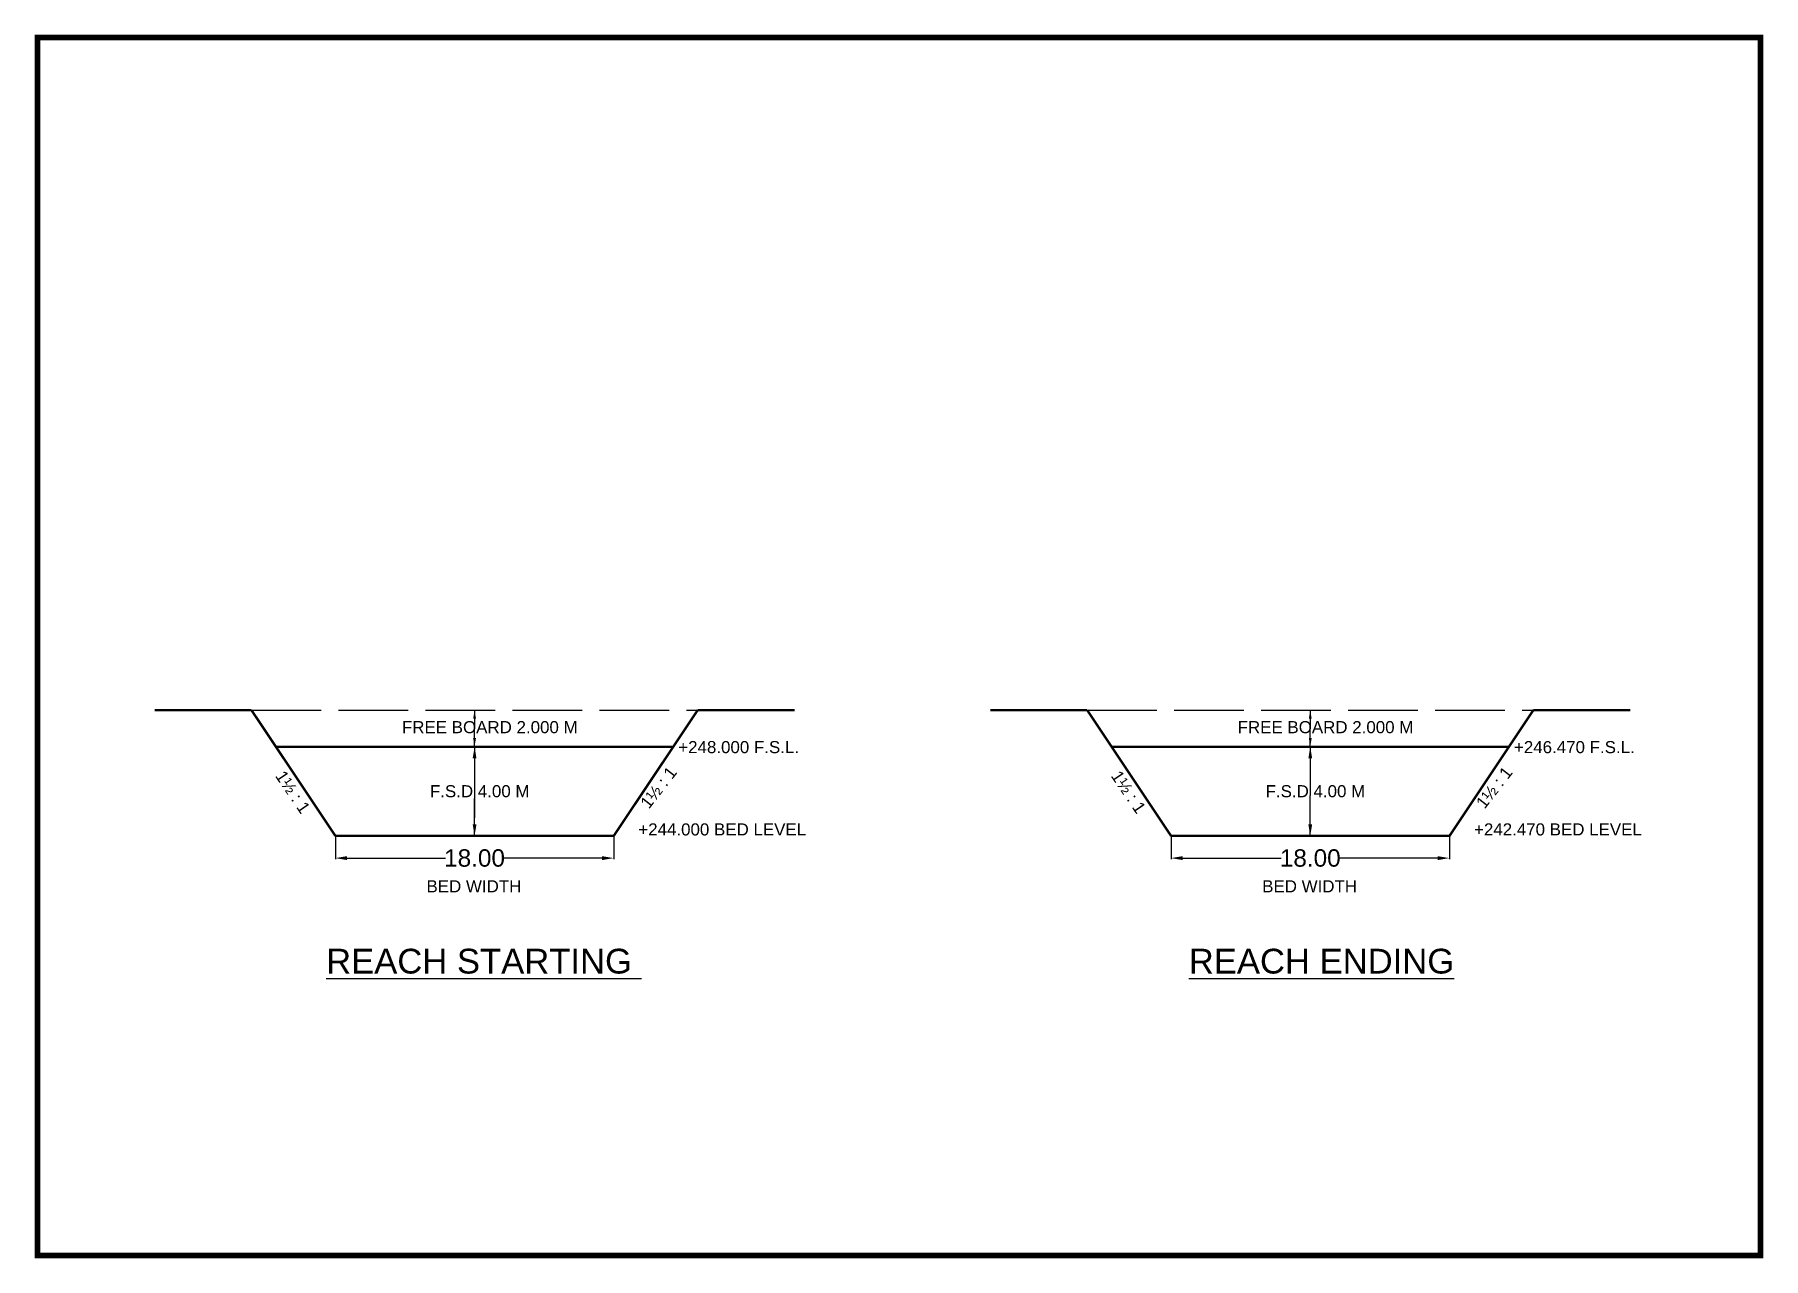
# Model space of a CAD drawing. Header units: inches. Extents: x 153 to 451, y 149 to 360.
import ezdxf

# ---------------------------------------------------------------- set-up
doc = ezdxf.new("R2010")
doc.units = ezdxf.units.IN
doc.header["$MEASUREMENT"] = 0
doc.linetypes.add('ACAD_ISO02W100', pattern=[15, 12, -3])
doc.layers.add('TEXT', color=5, linetype='Continuous')
doc.styles.get("Standard").update_dxf_attribs({"font": 'arial.ttf'})
doc.dimstyles.get("Standard").update_dxf_attribs({"dimtxt": 0.18, "dimasz": 0.18, "dimexe": 0.18, "dimexo": 0.0625, "dimgap": 0.09, "dimtad": 0, "dimtih": 1, "dimtoh": 1, "dimdec": 4, "dimzin": 0, "dimdsep": 46, "dimtxsty": 'Standard', "dimcen": 0.09, "dimadec": 0, "dimazin": 0, "dimtfac": 1, "dimtdec": 4, "dimtofl": 0, "dimtmove": 0, "dimatfit": 3, "dimfxl": 1, "dimtolj": 1, "dimtzin": 0, "dimarcsym": 0})

# ---------------------------------------------------------------- blocks, each defined once
blk = doc.blocks.new('*D4')
at = {"layer": 'Defpoints', "color": 0, "ltscale": 0.2}
for p in [(204.59, 221.57), (252.57, 221.57), (252.57, 217.75)]:
    blk.add_point(p, dxfattribs=at)
at = {"layer": 'TEXT', "color": 0, "lineweight": -2, "ltscale": 0.2}
for p, q in [((204.59, 221.51), (204.59, 217.57)), ((252.57, 221.51), (252.57, 217.57)), ((206.59, 217.75), (223.58, 217.75)), ((250.57, 217.75), (233.59, 217.75))]:
    blk.add_line(p, q, dxfattribs=at)
at = {"layer": 'TEXT', "color": 0, "ltscale": 0.2}
for points in [[(206.59, 218.08), (206.59, 217.41), (204.59, 217.75)], [(250.57, 218.08), (250.57, 217.41), (252.57, 217.75)]]:
    blk.add_solid(points, dxfattribs=at)
at = {"layer": 'TEXT', "color": 0, "lineweight": 25, "ltscale": 0.2, "insert": (228.58, 217.75), "char_height": 0.18, "attachment_point": 5}
blk.add_mtext('\\A1;{\\H16.667x;18.00}', dxfattribs=at)
blk = doc.blocks.new('*D5')
at = {"layer": 'Defpoints', "color": 0, "ltscale": 0.2}
for p in [(348.64, 221.57), (396.62, 221.57), (396.62, 217.75)]:
    blk.add_point(p, dxfattribs=at)
at = {"layer": 'TEXT', "color": 0, "lineweight": -2, "ltscale": 0.2}
for p, q in [((348.64, 221.51), (348.64, 217.57)), ((396.62, 221.51), (396.62, 217.57)), ((350.64, 217.75), (367.63, 217.75)), ((394.62, 217.75), (377.64, 217.75))]:
    blk.add_line(p, q, dxfattribs=at)
at = {"layer": 'TEXT', "color": 0, "ltscale": 0.2}
for points in [[(350.64, 218.08), (350.64, 217.41), (348.64, 217.75)], [(394.62, 218.08), (394.62, 217.41), (396.62, 217.75)]]:
    blk.add_solid(points, dxfattribs=at)
at = {"layer": 'TEXT', "color": 0, "lineweight": 25, "ltscale": 0.2, "insert": (372.63, 217.75), "char_height": 0.18, "attachment_point": 5}
blk.add_mtext('\\A1;{\\H16.667x;18.00}', dxfattribs=at)

msp = doc.modelspace()

# ---------------------------------------------------------------- linework, layer by layer
at = {"layer": 'TEXT', "color": 86, "lineweight": 25, "ltscale": 0.2}
for p, q in [((204.59334, 221.57188), (252.57235, 221.57188)), ((348.64262, 221.57188), (396.62164, 221.57188))]:
    msp.add_line(p, q, dxfattribs=at)
at = {"layer": 'TEXT', "lineweight": 25, "ltscale": 0.2, "const_width": 1}
msp.add_lwpolyline([(153.2421, 359.23097), (450.2421, 359.23097), (450.2421, 149.23097), (153.2421, 149.23097)], close=True, dxfattribs=at)
at = {"layer": 'TEXT', "color": 86, "lineweight": 25, "ltscale": 0.2, "const_width": 0.41728}
for points in [[(190.11987, 243.27069), (173.42847, 243.27069)], [(204.59334, 221.57188), (190.11987, 243.27069)], [(252.57235, 221.57188), (267.04582, 243.27069)], [(267.04582, 243.27069), (252.57235, 221.57188), (267.04582, 243.27069)], [(267.04582, 243.27069), (283.73722, 243.27069)], [(334.16916, 243.27069), (317.47776, 243.27069)], [(348.64262, 221.57188), (334.16916, 243.27069)], [(396.62164, 221.57188), (411.09511, 243.27069)], [(411.09511, 243.27069), (396.62164, 221.57188), (411.09511, 243.27069)], [(411.09511, 243.27069), (427.7865, 243.27069)], [(252.57235, 221.57188), (204.59334, 221.57188)], [(396.62164, 221.57188), (348.64262, 221.57188)]]:
    msp.add_lwpolyline(points, dxfattribs=at)
at = {"layer": 'TEXT', "color": 86, "linetype": 'ACAD_ISO02W100', "lineweight": 25}
for points in [[(190.11987, 243.27069), (267.04582, 243.27069)], [(334.16916, 243.27069), (411.09511, 243.27069)]]:
    msp.add_lwpolyline(points, dxfattribs=at)
at = {"layer": 'TEXT', "color": 86, "linetype": 'ACAD_ISO02W100', "lineweight": 25, "const_width": 0.41728}
for points in [[(262.82431, 236.94175), (194.34138, 236.94175)], [(406.8736, 236.94175), (338.39067, 236.94175)]]:
    msp.add_lwpolyline(points, dxfattribs=at)

# ---------------------------------------------------------------- texts
at = {"layer": 'TEXT', "color": 86, "lineweight": 25, "ltscale": 0.2}
for s, height, p in [('+248.000 F.S.L.', 2.0864248, (263.69486, 235.84181)), ('+246.470 F.S.L.', 2.0864248, (407.74414, 235.84181)), ('+244.000 BED LEVEL', 2.0864248, (256.80965, 221.65413)), ('+242.470 BED LEVEL', 2.0864248, (400.85894, 221.65413)), ('BED WIDTH', 2.086425, (220.29722, 211.84793)), ('BED WIDTH', 2.086425, (364.34651, 211.84793)), ('%%UREACH STARTING ', 4.2719994, (202.99703, 197.84793)), ('%%UREACH ENDING', 4.2719994, (351.69498, 197.84793))]:
    msp.add_text(s, height=height, dxfattribs=at).set_placement(p)
for rotation, p in [(304.0770825, (194.1324, 231.92331)), (52.0922895, (258.62298, 226.09234)), (304.0770825, (338.18168, 231.92331)), (52.0922895, (402.67227, 226.09234))]:
    msp.add_text('1½ : 1', height=2.086425, rotation=rotation, dxfattribs=at).set_placement(p)
at = {"layer": 'TEXT', "color": 86, "lineweight": 25, "char_height": 2.0864248, "width": 31.6923716, "attachment_point": 1}
for s, insert in [('FREE BOARD 2.000 M', (216.0643, 241.36988)), ('FREE BOARD 2.000 M', (360.11358, 241.36988)), ('F.S.D 4.00 M', (220.88518, 230.32411)), ('F.S.D 4.00 M', (364.93447, 230.32411))]:
    msp.add_mtext(s, dxfattribs=dict(at, insert=insert))

# ---------------------------------------------------------------- dimensions: what is measured, and where the dimension line sits
at = {"layer": 'TEXT', "color": 86, "lineweight": 25, "ltscale": 0.2}
for p1, p2, picture, middle in [((204.59334, 221.57188), (252.57235, 221.57188), '*D4', (228.58284, 217.74664)), ((348.64262, 221.57188), (396.62164, 221.57188), '*D5', (372.63213, 217.74664))]:
    dim = msp.add_aligned_dim(p1=p1, p2=p2, distance=-3.82523, text='{\\H16.667x;18.00}', dimstyle='Standard', override={"dimasz": 2}, dxfattribs=at)
    dim.commit()
    dim.dimension.update_dxf_attribs({"geometry": picture, "text_midpoint": middle})

# ---------------------------------------------------------------- leaders
for points, override in [([(228.58284, 243.27069), (228.58284, 240.07139)], {"dimasz": 1.5, "dimgap": 0.09, "dimtad": 0}), ([(372.63213, 243.27069), (372.63213, 240.07139)], {"dimasz": 1.5, "dimgap": 0.09, "dimtad": 0}), ([(228.58284, 236.94175), (228.58284, 240.07139)], {"dimasz": 1.5, "dimgap": 0.09, "dimtad": 0}), ([(372.63213, 236.94175), (372.63213, 240.07139)], {"dimasz": 1.5, "dimgap": 0.09, "dimtad": 0}), ([(228.58284, 236.94175), (228.58284, 224.70151)], {"dimasz": 2, "dimgap": 0.09, "dimtad": 0}), ([(372.63213, 236.94175), (372.63213, 228.52989)], {"dimasz": 2}), ([(228.58284, 221.57188), (228.58284, 228.05078)], {"dimasz": 2}), ([(372.63213, 221.57188), (372.63213, 228.52989)], {"dimasz": 2})]:
    msp.add_leader(points, dimstyle='Standard', override=override, dxfattribs=at)

doc.saveas('drawing.dxf')
